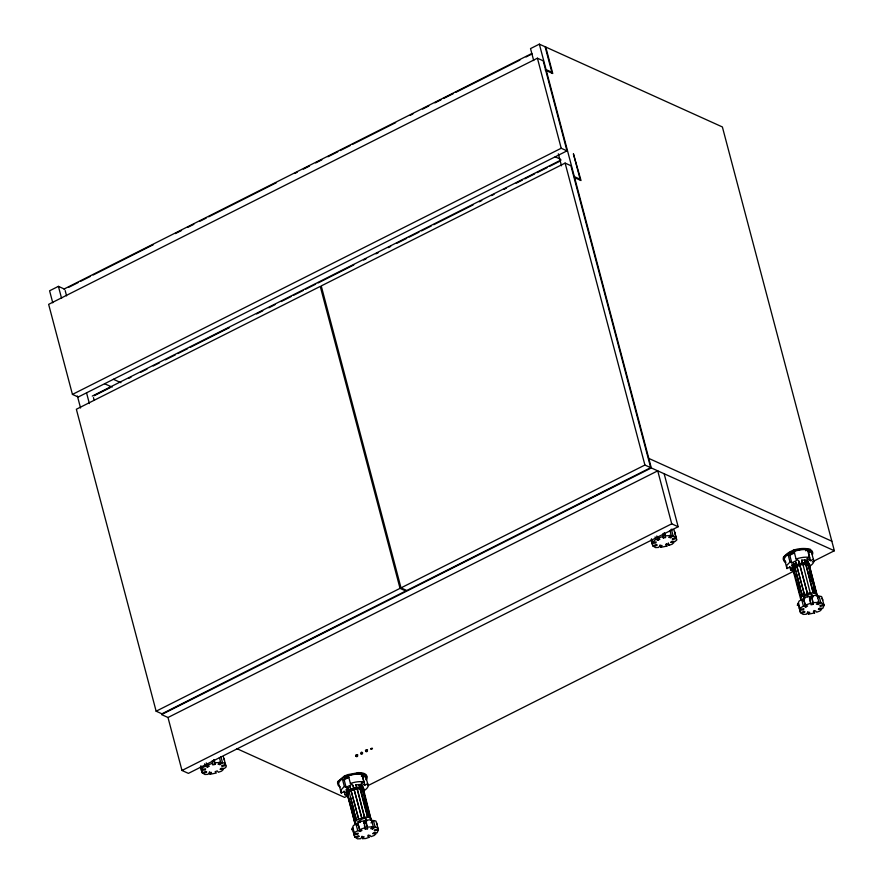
<?xml version="1.0" encoding="UTF-8"?>
<svg xmlns="http://www.w3.org/2000/svg" width="883" height="883" viewBox="0 0 883 883"><rect width="100%" height="100%" fill="white"/><g stroke="black" fill="none" stroke-linecap="round" stroke-linejoin="round"><path stroke-width="1.32" d="M350.021 802.636L347.461 795.075L347.483 793.651L349.26 792.062L348.134 787.802L346.357 789.391L346.335 790.815L354.966 823.519L356.699 824.369M354.966 823.519L346.357 789.391M362.582 787.371L362.615 785.947L360.893 785.097L369.524 817.79L371.257 818.64L370.717 820.075M363.476 789.192L371.224 820.064M362.615 785.947L363.741 790.197L363.2 791.643M790.384 555.528L788.011 554.392A14.205 5.894 -14.8 0 0 784.932 560.959L786.941 568.564L789.755 567.184L792.603 568.564L792.029 564.943L793.806 563.354L794.369 565.517M793.133 570.628L793.155 569.204L794.932 567.614L795.947 571.489M802.36 599.91L800.638 599.06L800.671 597.636L802.437 596.047L793.806 563.354M816.389 595.628L816.93 594.193L808.287 561.489L807.073 560.44L815.197 593.343L813.839 588.166M790.318 553.034L790.351 551.82L790.627 553.983L793.166 553.133L792.901 552.118L790.627 553.983L790.318 553.034L793.166 553.133M212.218 760.738L212.737 764.888L214.944 764.446L214.426 760.285M363.873 821.444L363.752 823.166L365.959 822.724L366.081 821.002L363.873 821.444L365.352 829.247L367.56 828.806L366.081 821.002M664.998 533.376L665.517 537.526L663.31 537.979L662.791 533.818M810.384 602.372L809.545 596.996L811.753 596.555L813.232 604.358L811.024 604.8L809.545 596.996M813.232 604.358L811.753 596.555M346.6 778.177L347.229 776.565L346.6 778.177L344.646 778.365L346.964 776.841L344.679 776.267M365.86 779.689L366.5 777.393M364.204 774.424L363.432 776.234L361.5 776.4L361.577 774.303M362.615 752.636L361.5 752.139L360.584 753.122M200.441 766.731L201.412 770.384L205.198 769.91L205.651 768.872L201.865 769.336L202.549 767.757L205.165 766.289L207.56 767.106L209.293 766.135L206.909 765.318L206.258 762.879M351.6 829.733L353.421 825.528L360.407 821.609L369.282 819.821L375.893 820.991L377.162 824.567M354.48 833.695L352.869 827.614L352.416 828.662L354.028 834.744L357.814 834.269L358.266 833.232L354.48 833.695L355.165 832.117L357.781 830.649L360.176 831.466L361.909 830.495L359.524 829.678L357.913 823.596L356.18 824.567L358.564 825.384L360.176 831.466M376.5 822.835L378.421 829.81L377.14 832.779L373.851 832.592L372.692 833.673L375.97 833.85L374.215 835.473L371.048 836.62L369.845 835.274L367.736 836.024L368.951 837.371L365.772 838.519L362.681 838.64L362.041 836.212M797.272 605.285L799.093 601.08L806.08 597.162L814.954 595.374L821.565 596.533L822.835 600.12M799.7 610.296L803.486 609.822L803.938 608.773L800.153 609.248L798.541 603.166L798.089 604.215L800.583 612.824L803.994 611.279L805.042 611.908L801.632 613.453L803.199 614.402L806.3 614.27L807.735 612.394L809.788 612.305L808.353 614.193L807.713 611.753M800.153 609.248L800.837 607.67L803.453 606.202L805.848 607.018L807.581 606.036L805.197 605.219L803.585 599.138L801.852 600.12L803.453 606.202M822.492 599.281L822.172 598.387L824.093 605.363L822.813 608.332L819.523 608.144L818.364 609.215L821.643 609.402L819.888 611.025L816.72 612.173L815.517 610.815L813.409 611.577L814.623 612.923L808.353 614.193M807.371 596.742L808.475 594.281L811.267 593.928L813.32 596.864M363.432 791.422L364.072 790.329A9.084 3.764 -14.8 0 0 354.37 787.978A9.084 3.764 -14.8 0 0 347.085 794.81M209.426 771.852L210.066 774.281L211.501 772.393L209.448 772.482L208.013 774.369L204.911 774.49L203.344 773.541L206.754 772.007L205.706 771.378L202.295 772.912L201.412 770.384M362.681 838.64L364.116 836.753L362.063 836.841L360.628 838.729L357.527 838.85L355.959 837.901L359.37 836.367L358.321 835.737L354.911 837.272L354.028 834.744M659.987 544.932L660.639 547.361L662.073 545.484L660.02 545.562L658.586 547.449L655.484 547.57L653.906 546.621L657.316 545.087L656.279 544.458L652.868 545.992L651.014 539.822M360.893 785.097L361.743 788.331L359.999 787.614L356.798 787.978L355.948 784.733L364.58 817.426L357.284 788.718L351.059 790.583L349.26 792.062M355.948 784.733L361.401 784.888M356.798 787.978L350.783 789.568L348.984 791.047M364.58 817.426L367.781 817.062L359.138 784.369M808.718 568.773L808.199 564.701L802.746 564.535L801.83 560.01L810.252 592.979L813.232 592.89L804.81 559.921L807.073 560.44M801.621 560.275L804.81 559.921M802.746 564.535L799.722 564.954L807.448 593.575L804.446 594.756L795.605 561.875L796.378 564.215M344.712 779.987L342.339 778.839L344.348 786.444L341.004 789.943L341.268 793.011L344.083 791.632L347.88 793.475L345.076 794.855L344.072 791.047M788.011 554.392L790.02 561.996L786.676 565.484L786.941 568.564M651.466 538.773L652.427 542.416L655.738 539.37L658.122 540.186L659.866 539.215L657.471 538.398L656.831 535.959M337.582 783.287A15.055 6.247 -14.8 0 1 337.858 781.554L344.171 776.135L347.615 774.656L358.785 772.603L362.218 773.883A15.055 6.247 -14.8 0 1 366.478 779.612M785.627 561.478A15.055 6.247 -14.8 0 1 783.53 557.107C789.976 549.369 800.594 547.217 810.108 549.149L812.481 551.787M361.5 776.4L363.487 774.877L363.432 776.234L361.898 775.484M219.414 757.592L220.706 762.459L218.123 764.281L219.955 764.601L222.538 762.78L225.022 763.221L225.496 764.557L221.666 765.627L221.986 766.521L225.805 765.451L226.28 766.797L224.525 768.42L221.236 768.232L220.077 769.314L223.355 769.49L221.6 771.113L218.432 772.261L217.229 770.914L215.121 771.665L216.335 773.011L210.066 774.281M669.778 530.992L671.499 529.778L673.111 535.86L676.069 537.648L672.239 538.707L672.548 539.601L676.378 538.531L676.853 539.877L675.098 541.5L671.808 541.323L670.639 542.394L673.928 542.581L672.173 544.204L668.994 545.341L667.791 543.994L665.694 544.745L666.897 546.102L660.639 547.361M357.317 755.384C359.293 753.53 353.454 755.44 356.434 755.649M669.987 530.672L671.268 535.539L668.696 537.361L670.528 537.681L673.111 535.86M370.97 822.879L373.542 821.058L375.154 827.139L377.637 827.581L378.112 828.916L374.282 829.987L374.602 830.881L378.421 829.81M373.542 821.058L371.71 820.726L373.321 826.819L370.739 828.64L372.571 828.96L375.154 827.139M817.503 597.813L819.214 596.599L820.826 602.692L823.784 604.469L819.954 605.539L820.274 606.433L824.093 605.363M819.214 596.599L817.382 596.279L818.994 602.361L816.411 604.182L818.243 604.513L820.826 602.692M348.134 787.802L356.257 820.517L358.564 819.027L349.933 786.323L358.774 819.203L361.776 818.022L352.924 785.142L361.434 816.731M794.148 566.61L796.665 565.297L804.446 594.756M801.93 596.058L804.236 594.568M366.831 750.572C369.602 748.663 363.2 750.407 366.224 750.716M206.909 765.318L212.858 763.166M657.471 538.398L663.431 536.257M359.524 829.678L365.474 827.526M805.197 605.219L811.146 603.078M337.858 781.554L339.392 780.715M783.53 557.107L785.064 556.268M64.68 289.194L58.41 286.357L49.591 290.794L52.759 302.792M812.205 561.908L834.358 550.749L722.382 126.953L539.347 44.15L530.528 48.587L533.696 60.574M63.984 289.072L531.588 53.587M68.521 287.405L78.168 282.549M80.817 281.213L90.474 276.357M93.112 275.021L153.355 244.679M175.375 233.587L181.534 230.496M187.682 227.395L193.841 224.293M199.988 221.203L206.225 218.057M208.686 216.821L276.302 182.759M294.734 173.476L297.207 172.24M303.355 169.139L309.503 166.037M315.65 162.947L321.809 159.845M327.935 156.755L337.803 151.788M340.231 150.563L350.109 145.596M352.527 144.371L395.639 122.66M410.319 115.276L412.869 113.984M422.615 109.084L428.752 105.982M434.9 102.892L441.047 99.79M443.63 98.488L453.476 93.532M455.937 92.296L519.921 60.066M526.08 56.976L528.542 55.728M529.579 55.21L532.03 53.973M537.416 58.201L48.642 304.359L72.439 394.414L78.212 397.03L566.985 150.872L543.188 60.817L537.416 58.201L561.202 148.256L566.985 150.872M545.253 70.033L546.069 69.614L551.853 72.229M72.439 394.414L561.202 148.256M92.262 396.081L561.091 159.966M94.139 395.75L110.132 387.703M128.587 378.399L131.048 377.162M140.894 372.207L147.042 369.105M153.201 366.004L159.348 362.913M165.507 359.811L175.353 354.856M177.814 353.608L187.649 348.653M190.11 347.416L229.492 327.582M256.567 313.951L262.715 310.849M268.873 307.759L275.021 304.657M281.169 301.556L291.015 296.6M293.476 295.364L303.322 290.408M305.783 289.16L315.628 284.205M318.09 282.968L353.774 264.988M363.619 260.032L366.081 258.796M375.926 253.84L378.388 252.604M388.233 247.637L390.694 246.401M396.842 243.3L406.688 238.344M409.149 237.108L418.995 232.152M421.456 230.904L431.301 225.949M433.763 224.712L473.133 204.878M479.292 201.777L481.754 200.54M491.588 195.584L494.05 194.348M503.895 189.392L506.356 188.145M516.202 183.189L522.361 180.088M524.822 178.852L534.656 173.896M537.118 172.66L546.963 167.693M549.425 166.457L559.27 161.501M565.12 163.09L321.235 285.926L401.014 587.879L406.787 590.495L650.683 467.659L570.904 165.706L565.12 163.09L644.91 465.043L650.683 467.659M156.136 711.201L400.032 588.365L405.816 590.981L161.92 713.817L156.136 711.201L76.357 409.248L320.253 286.412L400.032 588.365M401.014 587.879L644.91 465.043M834.358 550.749L651.312 467.946L161.567 714.59L167.836 717.426M181.986 770.473L671.731 523.818L678.155 526.732L188.41 773.376L181.986 770.473L167.991 717.504L657.736 470.849L671.731 523.818M348.299 795.539L344.613 797.404L236.787 748.618M367.99 785.627L793.751 571.202M804.523 599.138L803.85 596.599L808.475 594.281M794.623 552.857L789.777 555.241L791.786 562.846L797.846 559.866L796.08 559.016L794.071 551.422A14.205 5.894 -14.8 0 1 807.537 549.855L809.545 557.46L806.742 558.84L810.539 560.672L813.342 559.292L811.334 551.687L808.53 553.067L810.539 560.672M805.66 550.782L807.537 549.855M348.951 777.316L344.105 779.689L346.114 787.294L352.174 784.325L350.408 783.475L348.399 775.87A14.205 5.894 -14.8 0 1 361.864 774.303L363.873 781.908L361.07 783.287L364.867 785.13L367.67 783.751L365.661 776.146L362.858 777.526L364.867 785.13M789.744 566.599L790.749 570.396L792.614 569.48M807.448 593.575L799.932 565.131L794.932 567.614M807.415 563.884L805.66 563.166L800.528 563.707M807.691 564.899L809.413 565.749L816.896 595.617M815.197 593.343L816.93 594.193M347.703 793.861L347.218 792.636L357.781 830.649M363.741 790.197L360.264 788.629L357.074 788.983M807.846 551.29L809.832 550.517L809.104 551.776L807.57 551.025M340.22 786.941A15.055 6.247 -14.8 0 1 340.363 779.777A15.055 6.247 -14.8 0 1 355.441 773.85L358.785 772.603A15.055 6.247 -14.8 0 1 366.809 776.234M807.239 593.387L810.473 592.703M361.566 817.846L364.8 817.161M665.639 535.804L671.268 535.539M809.424 598.718L811.632 598.266M813.364 602.636L818.994 602.361M215.066 762.724L220.706 762.459M367.692 827.084L373.321 826.819M652.427 542.416L656.212 541.952L655.76 543.001L651.974 543.464M367.019 820.737L365.595 818.375L362.803 818.729L357.703 821.753L360.132 822.492M793.398 568.177L792.029 564.943M356.257 820.517L354.999 822.095M793.287 550.208L797.305 550.098M355.441 773.85L362.218 773.883M345.076 794.855L347.604 794.888M671.201 529.237L673.85 529.712L675.109 533.288M813.453 592.614L815.715 593.133M367.781 817.062L370.043 817.592M801.852 600.12L804.236 600.926L805.848 607.018M546.345 70.64L552.769 73.543L545.771 47.053M555.175 156.81L560.186 159.083M574.347 176.622L580.131 179.238M574.612 177.649L581.036 180.551L573.398 153.774L580.396 180.264M648.795 458.409L831.841 541.213M113.421 379.293L120.949 382.692M104.602 383.73L112.13 387.129M790.02 561.996L791.786 562.846M344.348 786.444L346.114 787.294M811.267 593.928L812.36 596.213M803.85 596.599L804.689 598.354M365.595 818.375L366.688 820.66M223.278 756.632L224.547 760.208M808.254 562.913L808.828 565.076M807.779 561.698L808.629 564.932M808.894 565.948L816.411 594.391M817.603 602.074L818.243 604.513M806.565 560.639L807.139 562.802M809.391 571.367L812.128 581.709M804.59 560.186L813.232 592.89M813.971 610.495L814.623 612.923M799.667 564.116L798.596 560.694L799.457 563.939M796.632 574.071L800.395 588.288M801.08 590.882L802.095 594.756M792.537 564.932L801.179 597.625M793.64 570.429L795.009 575.595M796.709 582.063L799.446 592.405M792.857 569.612L800.638 599.06M799.303 607.957L800.583 612.824M664.159 473.752L678.155 526.732M674.767 532.449L676.378 538.531M674.457 531.566L676.069 537.648M545.12 46.766L552.118 73.256M669.888 535.253L670.528 537.681M539.347 44.15L651.312 467.946M668.354 542.913L668.994 545.341M664.226 532.659L665.517 537.526M666.257 543.663L666.897 546.102M662.669 535.539L663.31 537.979M558.332 153.819L561.5 165.805M657.482 537.758L658.122 540.186M655.098 536.941L655.738 539.37M651.577 541.124L652.868 545.992M362.107 786.146L370.739 818.839M371.931 826.521L372.571 828.96M364.403 798.398L367.14 808.74M367.825 811.322L369.193 816.499M358.917 784.634L367.56 817.338M365.959 822.724L367.56 828.806M368.299 834.943L368.951 837.371M364.392 825.605L365.352 829.247M350.617 797.228L354.381 811.455M355.065 814.038L356.423 819.203M346.864 789.38L347.438 791.543M350.706 805.219L351.721 809.093M352.405 811.676L354.458 819.435M353.31 831.19L354.911 837.272M341.268 793.011L339.26 785.417A14.205 5.894 -14.8 0 1 342.339 778.839M223.885 758.475L225.805 765.451M220.927 756.698L222.538 762.78M219.315 762.161L219.955 764.601M213.664 759.579L214.944 764.446M206.92 764.667L207.56 767.106M204.525 763.861L205.165 766.289M200.894 765.693L201.865 769.336M200.695 766.83L202.295 772.912M65.187 290.584L66.578 295.882M93.455 397.593L94.15 400.242M58.41 286.357L61.578 298.344M86.567 392.924L89.382 403.575M77.395 396.026L80.563 408.012M794.137 572.018A9.084 3.764 -14.8 0 1 800.307 564.546A9.084 3.764 -14.8 0 1 809.358 568.001M793.872 571.003A9.084 3.764 -14.8 0 1 800.031 563.531A9.084 3.764 -14.8 0 1 809.104 566.974M785.892 562.493A15.055 6.247 -14.8 0 1 795.406 550.606A15.055 6.247 -14.8 0 1 812.47 554.535M813.342 559.292A14.205 5.894 -14.8 0 1 810.263 565.86M793.685 570.683A14.205 5.894 -14.8 0 1 790.749 570.396M796.08 559.016A14.205 5.894 -14.8 0 1 809.545 557.46M811.334 551.687A14.205 5.894 -14.8 0 1 811.93 553.663M365.661 776.146A14.205 5.894 -14.8 0 1 366.268 777.57M348.465 796.466A9.084 3.764 -14.8 0 1 354.635 788.994A9.084 3.764 -14.8 0 1 363.686 792.448M367.67 783.751A14.205 5.894 -14.8 0 1 364.591 790.318M350.408 783.475A14.205 5.894 -14.8 0 1 363.873 781.908M360.805 753.685C361.997 755.66 364.138 751.643 360.805 753.685M370.595 748.751C371.699 750.782 374.193 746.632 370.595 748.751M355.904 756.157C356.898 758.177 359.513 754.093 355.904 756.157M365.694 751.223C366.555 753.232 369.293 749.148 365.694 751.223"/></g></svg>
